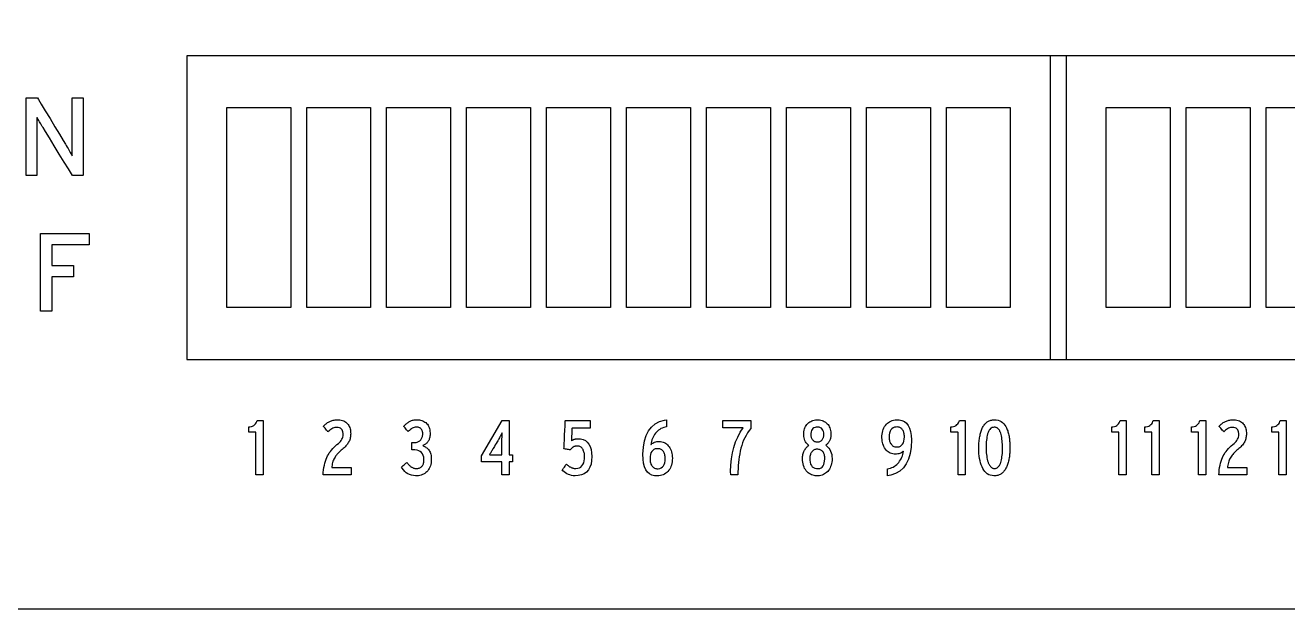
# Model space of a CAD drawing. Header units: inches. Extents: x 3.2 to 20.7, y 8 to 10.
# Drawn here: x 11.858 to 13.437, y 8.302 to 9.032 of the extents above; entities that cross this region are included whole.
import ezdxf

# ---------------------------------------------------------------- set-up
doc = ezdxf.new("R2010")
doc.units = ezdxf.units.IN
doc.header["$MEASUREMENT"] = 0

msp = doc.modelspace()

# ---------------------------------------------------------------- linework, layer by layer
for points in [[(3.2251, 10.0222), (3.2251, 8.3022), (20.675, 8.3022), (20.675, 10.0222), (3.2251, 10.0222)], [(14.2401, 8.9942), (12.0601, 8.9942)], [(12.0601, 8.9942), (12.0601, 8.6142)], [(13.1401, 8.9942), (13.1401, 8.6142)], [(13.16, 8.9942), (13.16, 8.6142)], [(12.1101, 8.6792), (12.1101, 8.9292), (12.1901, 8.9292), (12.1901, 8.6792), (12.1101, 8.6792)], [(12.2101, 8.6792), (12.2101, 8.9292), (12.2901, 8.9292), (12.2901, 8.6792), (12.2101, 8.6792)], [(12.3101, 8.6792), (12.3101, 8.9292), (12.3901, 8.9292), (12.3901, 8.6792), (12.3101, 8.6792)], [(12.4101, 8.6792), (12.4101, 8.9292), (12.4901, 8.9292), (12.4901, 8.6792), (12.4101, 8.6792)], [(12.5101, 8.6792), (12.5101, 8.9292), (12.5901, 8.9292), (12.5901, 8.6792), (12.5101, 8.6792)], [(12.6101, 8.6792), (12.6101, 8.9292), (12.6901, 8.9292), (12.6901, 8.6792), (12.6101, 8.6792)], [(12.7101, 8.6792), (12.7101, 8.9292), (12.7901, 8.9292), (12.7901, 8.6792), (12.7101, 8.6792)], [(12.8101, 8.6792), (12.8101, 8.9292), (12.8901, 8.9292), (12.8901, 8.6792), (12.8101, 8.6792)], [(12.9101, 8.6792), (12.9101, 8.9292), (12.9901, 8.9292), (12.9901, 8.6792), (12.9101, 8.6792)], [(13.0101, 8.6792), (13.0101, 8.9292), (13.0901, 8.9292), (13.0901, 8.6792), (13.0101, 8.6792)], [(13.2101, 8.6792), (13.2101, 8.9292), (13.2901, 8.9292), (13.2901, 8.6792), (13.2101, 8.6792)], [(13.3101, 8.6792), (13.3101, 8.9292), (13.3901, 8.9292), (13.3901, 8.6792), (13.3101, 8.6792)], [(13.4101, 8.6792), (13.4101, 8.9292), (13.4901, 8.9292), (13.4901, 8.6792), (13.4101, 8.6792)], [(11.8915, 8.7574), (11.8915, 8.7319), (11.9185, 8.7319), (11.9185, 8.7176), (11.8915, 8.7176), (11.8915, 8.6744), (11.8774, 8.6744), (11.8774, 8.7716), (11.938, 8.7716), (11.938, 8.7574), (11.8915, 8.7574)], [(12.0601, 8.6142), (14.2401, 8.6142)], [(12.4632, 8.486), (12.4632, 8.4696), (12.4543, 8.4696), (12.4543, 8.486), (12.4288, 8.486), (12.4288, 8.4935), (12.4545, 8.5376), (12.4632, 8.5376), (12.4632, 8.495), (12.4677, 8.495), (12.4677, 8.486), (12.4632, 8.486)]]:
    msp.add_lwpolyline(points)
for points in [[(11.9172, 8.8444), (11.9158, 8.8466), (11.9122, 8.8526), (11.9069, 8.8611), (11.9007, 8.8711), (11.8943, 8.8816), (11.8883, 8.8913), (11.8834, 8.8992), (11.8804, 8.9042), (11.8794, 8.9058), (11.8785, 8.9073), (11.8776, 8.9088), (11.8767, 8.9102), (11.8759, 8.9116), (11.8751, 8.913), (11.8743, 8.9143), (11.8736, 8.9156), (11.8729, 8.9168), (11.8726, 8.916), (11.8726, 8.9137), (11.8726, 8.9112), (11.8726, 8.9088), (11.8727, 8.9062), (11.8727, 8.9036), (11.8727, 8.9008), (11.8727, 8.8981), (11.8727, 8.8952), (11.8727, 8.8934), (11.8727, 8.8889), (11.8727, 8.8821), (11.8727, 8.8739), (11.8727, 8.8653), (11.8727, 8.8571), (11.8727, 8.8503), (11.8727, 8.8458), (11.8727, 8.8444), (11.8721, 8.8444), (11.8707, 8.8444), (11.8687, 8.8444), (11.8664, 8.8444), (11.8641, 8.8444), (11.8619, 8.8444), (11.8602, 8.8444), (11.8592, 8.8444), (11.8591, 8.8451), (11.8591, 8.8514), (11.8591, 8.8628), (11.8591, 8.8777), (11.8591, 8.8942), (11.8591, 8.9106), (11.8591, 8.925), (11.8591, 8.9359), (11.8591, 8.9413), (11.8593, 8.9416), (11.8605, 8.9416), (11.8624, 8.9416), (11.8647, 8.9416), (11.8671, 8.9416), (11.8695, 8.9416), (11.8715, 8.9416), (11.8729, 8.9416), (11.8734, 8.9416), (11.8747, 8.9394), (11.8782, 8.9336), (11.8832, 8.9253), (11.8891, 8.9156), (11.8953, 8.9054), (11.901, 8.8959), (11.9056, 8.8883), (11.9085, 8.8834), (11.9095, 8.8817), (11.9106, 8.8799), (11.9116, 8.8782), (11.9126, 8.8765), (11.9135, 8.8749), (11.9144, 8.8733), (11.9152, 8.8719), (11.916, 8.8704), (11.9167, 8.8691), (11.917, 8.8698), (11.917, 8.8722), (11.917, 8.8747), (11.917, 8.8773), (11.9169, 8.8799), (11.9169, 8.8826), (11.9169, 8.8853), (11.9169, 8.8881), (11.9169, 8.891), (11.9169, 8.8928), (11.9169, 8.8973), (11.9169, 8.9041), (11.9169, 8.9122), (11.9169, 8.9208), (11.9169, 8.9289), (11.9169, 8.9357), (11.9169, 8.9402), (11.9169, 8.9416), (11.9176, 8.9416), (11.919, 8.9416), (11.921, 8.9416), (11.9232, 8.9416), (11.9256, 8.9416), (11.9277, 8.9416), (11.9294, 8.9416), (11.9304, 8.9416), (11.9306, 8.9409), (11.9306, 8.9346), (11.9306, 8.9231), (11.9306, 8.9083), (11.9306, 8.8918), (11.9306, 8.8754), (11.9306, 8.861), (11.9306, 8.8501), (11.9306, 8.8447), (11.9303, 8.8444), (11.9292, 8.8444), (11.9275, 8.8444), (11.9254, 8.8444), (11.9231, 8.8444), (11.9209, 8.8444), (11.919, 8.8444), (11.9177, 8.8444)], [(12.1465, 8.4696), (12.1465, 8.4717), (12.1465, 8.4772), (12.1465, 8.4851), (12.1465, 8.4943), (12.1465, 8.5038), (12.1465, 8.5124), (12.1465, 8.519), (12.1465, 8.5227), (12.1464, 8.5231), (12.1457, 8.5231), (12.1446, 8.5231), (12.1431, 8.5231), (12.1415, 8.5231), (12.14, 8.5231), (12.1388, 8.5231), (12.1379, 8.5231), (12.1377, 8.5231), (12.1377, 8.5235), (12.1377, 8.5242), (12.1377, 8.5252), (12.1377, 8.5264), (12.1377, 8.5275), (12.1377, 8.5286), (12.1377, 8.5294), (12.1377, 8.5298), (12.1391, 8.5299), (12.1409, 8.5303), (12.1425, 8.5309), (12.144, 8.5316), (12.1452, 8.5326), (12.1463, 8.5337), (12.1471, 8.535), (12.1478, 8.5365), (12.1482, 8.5376), (12.1486, 8.5376), (12.1495, 8.5376), (12.1507, 8.5376), (12.152, 8.5376), (12.1533, 8.5376), (12.1544, 8.5376), (12.1552, 8.5376), (12.1556, 8.5376), (12.1556, 8.5357), (12.1556, 8.5292), (12.1556, 8.5195), (12.1556, 8.5079), (12.1556, 8.4959), (12.1556, 8.4847), (12.1556, 8.4758), (12.1556, 8.4705), (12.1556, 8.4696), (12.1549, 8.4696), (12.1538, 8.4696), (12.1523, 8.4696), (12.1507, 8.4696), (12.1492, 8.4696), (12.1478, 8.4696), (12.1469, 8.4696)], [(12.2307, 8.4696), (12.2309, 8.4729), (12.2313, 8.4761), (12.2317, 8.4791), (12.2322, 8.4819), (12.2328, 8.4846), (12.2335, 8.4871), (12.2343, 8.4894), (12.2352, 8.4915), (12.2361, 8.4935), (12.2372, 8.4954), (12.2384, 8.4972), (12.2397, 8.4991), (12.2411, 8.5008), (12.2427, 8.5026), (12.2444, 8.5043), (12.2461, 8.506), (12.248, 8.5076), (12.2498, 8.5091), (12.2512, 8.5103), (12.2523, 8.5116), (12.2533, 8.5129), (12.2542, 8.5143), (12.2548, 8.5156), (12.2553, 8.517), (12.2556, 8.5184), (12.2558, 8.5199), (12.2557, 8.5217), (12.2554, 8.5234), (12.2549, 8.5249), (12.2543, 8.5262), (12.2534, 8.5273), (12.2523, 8.5281), (12.251, 8.5287), (12.2496, 8.5291), (12.2479, 8.5292), (12.2465, 8.5291), (12.2452, 8.5289), (12.244, 8.5285), (12.2427, 8.528), (12.2414, 8.5274), (12.2402, 8.5266), (12.239, 8.5257), (12.2377, 8.5246), (12.2367, 8.5236), (12.2365, 8.5239), (12.2358, 8.5247), (12.235, 8.5257), (12.2341, 8.5268), (12.2331, 8.528), (12.2322, 8.529), (12.2315, 8.5299), (12.2311, 8.5304), (12.2313, 8.5308), (12.2321, 8.5316), (12.2329, 8.5324), (12.2337, 8.5331), (12.2345, 8.5338), (12.2354, 8.5344), (12.2363, 8.5351), (12.2372, 8.5356), (12.2381, 8.5362), (12.239, 8.5367), (12.24, 8.5371), (12.2411, 8.5375), (12.2421, 8.5379), (12.2433, 8.5381), (12.2444, 8.5384), (12.2456, 8.5385), (12.2469, 8.5386), (12.2482, 8.5387), (12.25, 8.5386), (12.2517, 8.5385), (12.2534, 8.5382), (12.2549, 8.5377), (12.2564, 8.5372), (12.2577, 8.5365), (12.2589, 8.5358), (12.26, 8.5349), (12.261, 8.5338), (12.2619, 8.5327), (12.2627, 8.5315), (12.2634, 8.5303), (12.264, 8.5289), (12.2644, 8.5275), (12.2648, 8.5259), (12.265, 8.5243), (12.2651, 8.5227), (12.2652, 8.521), (12.2651, 8.5197), (12.265, 8.5184), (12.2648, 8.5172), (12.2646, 8.5159), (12.2643, 8.5148), (12.2639, 8.5136), (12.2635, 8.5125), (12.263, 8.5114), (12.2624, 8.5103), (12.2617, 8.5093), (12.261, 8.5082), (12.2601, 8.5071), (12.2591, 8.506), (12.2581, 8.5049), (12.2569, 8.5037), (12.2557, 8.5026), (12.2544, 8.5015), (12.2532, 8.5005), (12.252, 8.4994), (12.251, 8.4984), (12.2499, 8.4974), (12.249, 8.4963), (12.248, 8.4952), (12.2472, 8.4942), (12.2463, 8.4931), (12.2456, 8.4919), (12.2448, 8.4908), (12.2442, 8.4895), (12.2436, 8.4882), (12.243, 8.4868), (12.2425, 8.4853), (12.2421, 8.4837), (12.2418, 8.4821), (12.2415, 8.4804), (12.2414, 8.4791), (12.2427, 8.4791), (12.2454, 8.4791), (12.249, 8.4791), (12.2531, 8.4791), (12.2573, 8.4791), (12.261, 8.4791), (12.2639, 8.4791), (12.2655, 8.4791), (12.2657, 8.479), (12.2657, 8.4783), (12.2657, 8.4772), (12.2657, 8.4757), (12.2657, 8.4741), (12.2657, 8.4725), (12.2657, 8.4711), (12.2657, 8.4701), (12.2657, 8.4696), (12.265, 8.4696), (12.2621, 8.4696), (12.2575, 8.4696), (12.2519, 8.4696), (12.2459, 8.4696), (12.2402, 8.4696), (12.2353, 8.4696), (12.232, 8.4696)], [(12.366, 8.4891), (12.3659, 8.4869), (12.3657, 8.4849), (12.3653, 8.4829), (12.3648, 8.4811), (12.3642, 8.4794), (12.3634, 8.4778), (12.3625, 8.4763), (12.3615, 8.4749), (12.3603, 8.4737), (12.3591, 8.4726), (12.3578, 8.4716), (12.3564, 8.4708), (12.3549, 8.4701), (12.3534, 8.4695), (12.3517, 8.4691), (12.35, 8.4687), (12.3482, 8.4686), (12.3462, 8.4685), (12.3436, 8.4688), (12.3412, 8.4693), (12.3389, 8.4701), (12.3367, 8.4712), (12.3347, 8.4725), (12.3328, 8.4741), (12.3311, 8.476), (12.3295, 8.4781), (12.3287, 8.4794), (12.3291, 8.4798), (12.3299, 8.4805), (12.3309, 8.4814), (12.3321, 8.4824), (12.3332, 8.4834), (12.3342, 8.4843), (12.335, 8.4849), (12.3354, 8.4853), (12.3358, 8.4848), (12.3365, 8.4839), (12.3372, 8.4831), (12.3379, 8.4823), (12.3385, 8.4816), (12.3392, 8.481), (12.3399, 8.4805), (12.3405, 8.48), (12.3412, 8.4796), (12.3418, 8.4792), (12.3425, 8.4788), (12.3431, 8.4785), (12.3438, 8.4782), (12.3445, 8.478), (12.3452, 8.4779), (12.3459, 8.4778), (12.3467, 8.4777), (12.3474, 8.4777), (12.3483, 8.4777), (12.3492, 8.4778), (12.35, 8.478), (12.3508, 8.4783), (12.3516, 8.4786), (12.3523, 8.479), (12.353, 8.4794), (12.3537, 8.48), (12.3543, 8.4806), (12.3548, 8.4812), (12.3553, 8.482), (12.3556, 8.4828), (12.356, 8.4836), (12.3563, 8.4846), (12.3565, 8.4856), (12.3566, 8.4866), (12.3567, 8.4877), (12.3567, 8.4892), (12.3565, 8.4918), (12.3559, 8.4941), (12.355, 8.496), (12.3538, 8.4976), (12.3522, 8.4989), (12.3503, 8.4999), (12.3481, 8.5006), (12.3455, 8.5009), (12.3438, 8.501), (12.3437, 8.501), (12.3434, 8.501), (12.3431, 8.501), (12.3428, 8.501), (12.3424, 8.501), (12.3421, 8.501), (12.3418, 8.501), (12.3417, 8.501), (12.3417, 8.5011), (12.3417, 8.5017), (12.3417, 8.5028), (12.3417, 8.5042), (12.3417, 8.5057), (12.3417, 8.5072), (12.3417, 8.5085), (12.3417, 8.5095), (12.3417, 8.51), (12.3417, 8.5101), (12.3419, 8.5101), (12.3422, 8.5101), (12.3425, 8.5101), (12.3429, 8.5101), (12.3433, 8.5101), (12.3436, 8.5101), (12.3439, 8.5101), (12.344, 8.5101), (12.345, 8.5101), (12.3461, 8.5102), (12.3471, 8.5104), (12.3481, 8.5106), (12.349, 8.5109), (12.3499, 8.5113), (12.3507, 8.5118), (12.3515, 8.5123), (12.3522, 8.5129), (12.3528, 8.5136), (12.3534, 8.5143), (12.3539, 8.5151), (12.3543, 8.516), (12.3546, 8.5169), (12.3549, 8.5178), (12.3551, 8.5189), (12.3552, 8.52), (12.3553, 8.521), (12.3553, 8.5218), (12.3552, 8.5226), (12.3551, 8.5233), (12.3549, 8.5241), (12.3547, 8.5247), (12.3544, 8.5254), (12.3541, 8.526), (12.3538, 8.5266), (12.3534, 8.5271), (12.3529, 8.5276), (12.3523, 8.5281), (12.3517, 8.5285), (12.351, 8.5288), (12.3503, 8.5291), (12.3495, 8.5293), (12.3487, 8.5294), (12.3478, 8.5295), (12.3467, 8.5295), (12.3456, 8.5293), (12.3445, 8.529), (12.3434, 8.5286), (12.3422, 8.528), (12.3411, 8.5273), (12.3399, 8.5264), (12.3387, 8.5254), (12.3376, 8.5243), (12.337, 8.5239), (12.3366, 8.5244), (12.3359, 8.5252), (12.335, 8.5262), (12.3341, 8.5274), (12.3332, 8.5285), (12.3323, 8.5294), (12.3317, 8.5301), (12.3315, 8.5305), (12.3321, 8.5312), (12.3329, 8.532), (12.3337, 8.5328), (12.3345, 8.5335), (12.3353, 8.5342), (12.3362, 8.5348), (12.337, 8.5354), (12.3379, 8.536), (12.3387, 8.5365), (12.3396, 8.537), (12.3405, 8.5374), (12.3414, 8.5378), (12.3424, 8.5381), (12.3434, 8.5383), (12.3444, 8.5385), (12.3455, 8.5386), (12.3466, 8.5387), (12.3478, 8.5387), (12.3495, 8.5386), (12.3511, 8.5385), (12.3526, 8.5382), (12.3541, 8.5378), (12.3554, 8.5373), (12.3567, 8.5367), (12.3579, 8.5359), (12.3591, 8.5351), (12.3601, 8.5341), (12.3611, 8.533), (12.3619, 8.5319), (12.3626, 8.5306), (12.3632, 8.5292), (12.3637, 8.5276), (12.3641, 8.526), (12.3643, 8.5242), (12.3645, 8.5224), (12.3645, 8.5207), (12.3644, 8.5193), (12.3643, 8.5181), (12.3641, 8.5169), (12.3638, 8.5157), (12.3635, 8.5147), (12.3631, 8.5137), (12.3627, 8.5127), (12.3621, 8.5119), (12.3616, 8.5111), (12.3609, 8.5103), (12.3603, 8.5096), (12.3596, 8.5089), (12.3588, 8.5083), (12.358, 8.5077), (12.3572, 8.5072), (12.3564, 8.5068), (12.3555, 8.5063), (12.3558, 8.506), (12.3567, 8.5057), (12.3576, 8.5053), (12.3585, 8.5048), (12.3593, 8.5042), (12.3602, 8.5036), (12.361, 8.5029), (12.3617, 8.5022), (12.3625, 8.5013), (12.3632, 8.5004), (12.3638, 8.4994), (12.3644, 8.4982), (12.3649, 8.497), (12.3652, 8.4956), (12.3656, 8.4941), (12.3658, 8.4926), (12.3659, 8.4909)], [(12.5668, 8.4927), (12.5665, 8.4876), (12.5657, 8.4831), (12.5644, 8.4792), (12.5625, 8.4759), (12.5601, 8.4733), (12.5572, 8.4712), (12.5537, 8.4697), (12.5497, 8.4688), (12.5457, 8.4685), (12.5434, 8.4687), (12.5413, 8.4691), (12.5393, 8.4696), (12.5374, 8.4703), (12.5355, 8.4712), (12.5338, 8.4723), (12.5322, 8.4735), (12.5306, 8.475), (12.5298, 8.4759), (12.5301, 8.4764), (12.5307, 8.4772), (12.5315, 8.4783), (12.5324, 8.4795), (12.5332, 8.4807), (12.534, 8.4818), (12.5346, 8.4826), (12.5349, 8.483), (12.5353, 8.4827), (12.5359, 8.4822), (12.5365, 8.4818), (12.5371, 8.4813), (12.5377, 8.4809), (12.5383, 8.4804), (12.539, 8.48), (12.5396, 8.4797), (12.5403, 8.4793), (12.541, 8.479), (12.5417, 8.4787), (12.5424, 8.4784), (12.5431, 8.4782), (12.5438, 8.478), (12.5445, 8.4779), (12.5452, 8.4778), (12.5459, 8.4777), (12.5467, 8.4777), (12.5491, 8.478), (12.5511, 8.4786), (12.5529, 8.4796), (12.5544, 8.4809), (12.5556, 8.4826), (12.5566, 8.4847), (12.5572, 8.4872), (12.5576, 8.49), (12.5577, 8.4927), (12.5576, 8.4939), (12.5575, 8.4952), (12.5574, 8.4964), (12.5571, 8.4975), (12.5569, 8.4986), (12.5565, 8.4996), (12.5561, 8.5006), (12.5557, 8.5015), (12.5552, 8.5024), (12.5546, 8.5031), (12.5539, 8.5038), (12.5532, 8.5043), (12.5524, 8.5048), (12.5516, 8.5052), (12.5507, 8.5055), (12.5497, 8.5057), (12.5487, 8.5058), (12.5479, 8.5058), (12.5472, 8.5057), (12.5466, 8.5057), (12.546, 8.5056), (12.5454, 8.5054), (12.5449, 8.5053), (12.5444, 8.5051), (12.5439, 8.5049), (12.5434, 8.5046), (12.5429, 8.5043), (12.5425, 8.504), (12.542, 8.5036), (12.5416, 8.5032), (12.5412, 8.5028), (12.5408, 8.5023), (12.5404, 8.5018), (12.5401, 8.5013), (12.5398, 8.5009), (12.5394, 8.5009), (12.5386, 8.5011), (12.5375, 8.5013), (12.5362, 8.5016), (12.5349, 8.5018), (12.5336, 8.5021), (12.5326, 8.5023), (12.532, 8.5024), (12.5319, 8.5026), (12.532, 8.5046), (12.5321, 8.5085), (12.5324, 8.5137), (12.5327, 8.5196), (12.533, 8.5255), (12.5332, 8.5308), (12.5334, 8.535), (12.5335, 8.5373), (12.5339, 8.5376), (12.536, 8.5376), (12.5398, 8.5376), (12.5446, 8.5376), (12.5498, 8.5376), (12.555, 8.5376), (12.5596, 8.5376), (12.563, 8.5376), (12.5646, 8.5376), (12.5647, 8.5374), (12.5647, 8.5367), (12.5647, 8.5355), (12.5647, 8.534), (12.5647, 8.5324), (12.5647, 8.5309), (12.5647, 8.5296), (12.5647, 8.5287), (12.5647, 8.5283), (12.564, 8.5283), (12.5619, 8.5283), (12.5588, 8.5283), (12.5551, 8.5283), (12.5512, 8.5283), (12.5476, 8.5283), (12.5446, 8.5283), (12.5426, 8.5283), (12.542, 8.5283), (12.5419, 8.5276), (12.5419, 8.5259), (12.5417, 8.5236), (12.5416, 8.521), (12.5415, 8.5183), (12.5413, 8.5159), (12.5412, 8.5139), (12.5412, 8.5127), (12.5413, 8.5125), (12.5417, 8.5128), (12.5421, 8.5131), (12.5426, 8.5133), (12.543, 8.5135), (12.5434, 8.5137), (12.5438, 8.5139), (12.5443, 8.5141), (12.5447, 8.5143), (12.5452, 8.5145), (12.5457, 8.5146), (12.5461, 8.5147), (12.5467, 8.5148), (12.5472, 8.5148), (12.5477, 8.5149), (12.5483, 8.5149), (12.5489, 8.515), (12.5495, 8.515), (12.5525, 8.5147), (12.5558, 8.5139), (12.5587, 8.5126), (12.5611, 8.5106), (12.5631, 8.5082), (12.5647, 8.5051), (12.5658, 8.5015), (12.5665, 8.4974)], [(12.6675, 8.4905), (12.6674, 8.4883), (12.6672, 8.4861), (12.6668, 8.484), (12.6663, 8.4821), (12.6657, 8.4802), (12.665, 8.4785), (12.6641, 8.4769), (12.663, 8.4755), (12.6619, 8.4741), (12.6606, 8.4728), (12.6592, 8.4717), (12.6577, 8.4708), (12.6561, 8.47), (12.6544, 8.4694), (12.6526, 8.469), (12.6507, 8.4687), (12.6487, 8.4685), (12.6452, 8.4687), (12.6418, 8.4695), (12.6388, 8.4711), (12.6363, 8.4733), (12.6342, 8.4762), (12.6326, 8.4798), (12.6315, 8.4842), (12.6308, 8.4892), (12.6306, 8.4956), (12.6312, 8.5044), (12.6326, 8.5122), (12.6348, 8.519), (12.6377, 8.5248), (12.6415, 8.5296), (12.6461, 8.5335), (12.6515, 8.5364), (12.6577, 8.5382), (12.6603, 8.5386), (12.6603, 8.5379), (12.6603, 8.5368), (12.6603, 8.5353), (12.6603, 8.5338), (12.6603, 8.5323), (12.6603, 8.531), (12.6603, 8.5301), (12.6603, 8.5298), (12.6584, 8.5294), (12.6566, 8.5289), (12.6549, 8.5283), (12.6532, 8.5276), (12.6517, 8.5267), (12.6502, 8.5257), (12.6488, 8.5245), (12.6475, 8.5232), (12.6463, 8.5218), (12.6453, 8.5202), (12.6443, 8.5187), (12.6434, 8.517), (12.6426, 8.5153), (12.6419, 8.5135), (12.6413, 8.5116), (12.6408, 8.5096), (12.6404, 8.5076), (12.641, 8.5079), (12.6419, 8.5088), (12.643, 8.5095), (12.6441, 8.5101), (12.6453, 8.5107), (12.6466, 8.511), (12.648, 8.5113), (12.6494, 8.5115), (12.651, 8.5115), (12.6527, 8.5114), (12.6544, 8.5111), (12.6559, 8.5107), (12.6574, 8.5101), (12.6588, 8.5094), (12.6601, 8.5085), (12.6613, 8.5074), (12.6624, 8.5062), (12.6634, 8.5049), (12.6644, 8.5035), (12.6652, 8.502), (12.6659, 8.5003), (12.6664, 8.4986), (12.6669, 8.4967), (12.6672, 8.4948), (12.6674, 8.4927)], [(12.7657, 8.5279), (12.7636, 8.5251), (12.7616, 8.5222), (12.7598, 8.5192), (12.7581, 8.5161), (12.7566, 8.513), (12.7553, 8.5098), (12.7542, 8.5065), (12.7532, 8.5031), (12.7524, 8.4996), (12.7517, 8.4961), (12.7511, 8.4925), (12.7506, 8.4888), (12.7502, 8.4851), (12.7499, 8.4813), (12.7496, 8.4775), (12.7495, 8.4736), (12.7495, 8.4696), (12.7491, 8.4696), (12.7482, 8.4696), (12.7469, 8.4696), (12.7453, 8.4696), (12.7437, 8.4696), (12.7422, 8.4696), (12.7411, 8.4696), (12.7404, 8.4696), (12.7403, 8.4738), (12.7406, 8.482), (12.7414, 8.4898), (12.7427, 8.4972), (12.7444, 8.5042), (12.7466, 8.5109), (12.7492, 8.5171), (12.7523, 8.523), (12.7558, 8.5284), (12.7549, 8.5284), (12.7523, 8.5284), (12.7486, 8.5284), (12.7443, 8.5284), (12.7399, 8.5284), (12.7359, 8.5284), (12.7327, 8.5284), (12.7309, 8.5284), (12.7307, 8.5285), (12.7307, 8.5292), (12.7307, 8.5303), (12.7307, 8.5318), (12.7307, 8.5334), (12.7307, 8.535), (12.7307, 8.5363), (12.7307, 8.5373), (12.7307, 8.5376), (12.732, 8.5376), (12.7356, 8.5376), (12.7407, 8.5376), (12.7466, 8.5376), (12.7528, 8.5376), (12.7584, 8.5376), (12.7628, 8.5376), (12.7654, 8.5376), (12.7657, 8.5375), (12.7657, 8.5368), (12.7657, 8.5356), (12.7657, 8.5341), (12.7657, 8.5324), (12.7657, 8.5307), (12.7657, 8.5293), (12.7657, 8.5283)], [(12.8672, 8.4901), (12.8671, 8.4879), (12.8669, 8.4858), (12.8665, 8.4838), (12.866, 8.4819), (12.8654, 8.4801), (12.8647, 8.4784), (12.8638, 8.4769), (12.8628, 8.4754), (12.8617, 8.4741), (12.8604, 8.4728), (12.8591, 8.4718), (12.8578, 8.4709), (12.8563, 8.4701), (12.8548, 8.4695), (12.8532, 8.469), (12.8515, 8.4687), (12.8497, 8.4685), (12.8479, 8.4685), (12.8462, 8.4687), (12.8446, 8.469), (12.843, 8.4694), (12.8415, 8.47), (12.84, 8.4707), (12.8387, 8.4715), (12.8373, 8.4725), (12.8361, 8.4737), (12.8349, 8.475), (12.8338, 8.4764), (12.8328, 8.4779), (12.8321, 8.4796), (12.8314, 8.4814), (12.8309, 8.4834), (12.8305, 8.4855), (12.8303, 8.4877), (12.8303, 8.4899), (12.8303, 8.4914), (12.8304, 8.4928), (12.8306, 8.4941), (12.8308, 8.4954), (12.8311, 8.4966), (12.8315, 8.4977), (12.8319, 8.4988), (12.8324, 8.4998), (12.8329, 8.5008), (12.8334, 8.5017), (12.834, 8.5026), (12.8346, 8.5034), (12.8352, 8.5041), (12.8359, 8.5048), (12.8366, 8.5055), (12.8373, 8.5061), (12.8381, 8.5067), (12.8373, 8.5075), (12.836, 8.5086), (12.8349, 8.5098), (12.834, 8.5111), (12.8332, 8.5126), (12.8326, 8.5143), (12.8321, 8.516), (12.8318, 8.5179), (12.8317, 8.52), (12.8317, 8.5219), (12.8319, 8.5238), (12.8323, 8.5255), (12.8327, 8.5272), (12.8333, 8.5288), (12.834, 8.5303), (12.8348, 8.5316), (12.8358, 8.5329), (12.8369, 8.5341), (12.838, 8.5351), (12.8392, 8.536), (12.8405, 8.5367), (12.8418, 8.5374), (12.8433, 8.5379), (12.8448, 8.5383), (12.8464, 8.5385), (12.8481, 8.5387), (12.8498, 8.5387), (12.8515, 8.5385), (12.8532, 8.5382), (12.8547, 8.5378), (12.8561, 8.5373), (12.8575, 8.5366), (12.8588, 8.5358), (12.86, 8.5349), (12.8611, 8.5338), (12.8621, 8.5326), (12.863, 8.5314), (12.8637, 8.53), (12.8644, 8.5285), (12.8649, 8.527), (12.8653, 8.5253), (12.8656, 8.5236), (12.8658, 8.5218), (12.8658, 8.52), (12.8658, 8.5189), (12.8657, 8.5179), (12.8655, 8.5169), (12.8653, 8.516), (12.8651, 8.5151), (12.8648, 8.5142), (12.8645, 8.5133), (12.8641, 8.5125), (12.8637, 8.5117), (12.8632, 8.511), (12.8627, 8.5103), (12.8622, 8.5097), (12.8617, 8.509), (12.8611, 8.5085), (12.8605, 8.5079), (12.8599, 8.5074), (12.8593, 8.5069), (12.8603, 8.506), (12.8619, 8.5046), (12.8632, 8.5031), (12.8644, 8.5014), (12.8653, 8.4995), (12.8661, 8.4974), (12.8667, 8.4952), (12.867, 8.4927)], [(12.8568, 8.5202), (12.8567, 8.5222), (12.8563, 8.5241), (12.8557, 8.5256), (12.8549, 8.5269), (12.8539, 8.528), (12.8526, 8.5288), (12.8511, 8.5293), (12.8493, 8.5296), (12.8475, 8.5295), (12.8459, 8.5291), (12.8444, 8.5285), (12.8432, 8.5277), (12.8423, 8.5265), (12.8415, 8.5251), (12.841, 8.5235), (12.8407, 8.5216), (12.8406, 8.5198), (12.8407, 8.5189), (12.8408, 8.518), (12.841, 8.5172), (12.8412, 8.5164), (12.8415, 8.5156), (12.8419, 8.5149), (12.8424, 8.5143), (12.8429, 8.5136), (12.8434, 8.513), (12.844, 8.5125), (12.8446, 8.512), (12.8453, 8.5116), (12.846, 8.5113), (12.8468, 8.5111), (12.8476, 8.511), (12.8485, 8.5109), (12.8494, 8.5109), (12.8503, 8.511), (12.8512, 8.5112), (12.852, 8.5114), (12.8527, 8.5118), (12.8534, 8.5122), (12.854, 8.5127), (12.8545, 8.5132), (12.855, 8.5138), (12.8554, 8.5145), (12.8558, 8.5152), (12.8561, 8.5159), (12.8564, 8.5167), (12.8566, 8.5175), (12.8567, 8.5183), (12.8568, 8.5192)], [(12.9665, 8.5135), (12.9661, 8.5046), (12.9648, 8.4966), (12.9628, 8.4896), (12.96, 8.4835), (12.9564, 8.4785), (12.9519, 8.4744), (12.9467, 8.4714), (12.9407, 8.4693), (12.9367, 8.4686), (12.9367, 8.4691), (12.9367, 8.4702), (12.9367, 8.4716), (12.9367, 8.4731), (12.9367, 8.4747), (12.9367, 8.476), (12.9367, 8.477), (12.9367, 8.4775), (12.9383, 8.4778), (12.9401, 8.4783), (12.9419, 8.4789), (12.9436, 8.4796), (12.9452, 8.4805), (12.9467, 8.4815), (12.948, 8.4827), (12.9493, 8.484), (12.9506, 8.4854), (12.9517, 8.4869), (12.9527, 8.4884), (12.9536, 8.49), (12.9544, 8.4917), (12.9551, 8.4935), (12.9557, 8.4953), (12.9562, 8.4972), (12.9566, 8.4992), (12.9562, 8.4994), (12.9553, 8.4986), (12.9543, 8.4978), (12.9532, 8.4971), (12.952, 8.4966), (12.9507, 8.4962), (12.9494, 8.4959), (12.9479, 8.4957), (12.9464, 8.4957), (12.9447, 8.4958), (12.943, 8.496), (12.9415, 8.4964), (12.94, 8.497), (12.9386, 8.4977), (12.9373, 8.4986), (12.9361, 8.4996), (12.9349, 8.5008), (12.9339, 8.5021), (12.9329, 8.5036), (12.932, 8.5051), (12.9313, 8.5067), (12.9307, 8.5084), (12.9302, 8.5102), (12.9299, 8.5121), (12.9297, 8.5141), (12.9296, 8.5162), (12.9296, 8.5185), (12.9298, 8.5207), (12.9301, 8.5228), (12.9306, 8.5248), (12.9312, 8.5267), (12.932, 8.5285), (12.9329, 8.5301), (12.9339, 8.5316), (12.9351, 8.5331), (12.9363, 8.5343), (12.9377, 8.5354), (12.9392, 8.5363), (12.9407, 8.5371), (12.9424, 8.5377), (12.9442, 8.5382), (12.946, 8.5385), (12.948, 8.5387), (12.9511, 8.5386), (12.9546, 8.5379), (12.9577, 8.5365), (12.9603, 8.5344), (12.9624, 8.5317), (12.9641, 8.5282), (12.9654, 8.524), (12.9662, 8.5191)], [(12.9576, 8.5174), (12.9576, 8.5187), (12.9575, 8.52), (12.9573, 8.5211), (12.9571, 8.5222), (12.9568, 8.5233), (12.9564, 8.5242), (12.9559, 8.5252), (12.9554, 8.526), (12.9548, 8.5268), (12.9542, 8.5275), (12.9535, 8.5281), (12.9527, 8.5286), (12.9518, 8.529), (12.9509, 8.5293), (12.95, 8.5295), (12.949, 8.5297), (12.9475, 8.5296), (12.9454, 8.5293), (12.9436, 8.5286), (12.9421, 8.5275), (12.9408, 8.526), (12.9398, 8.5243), (12.9391, 8.5221), (12.9387, 8.5197), (12.9385, 8.5168), (12.9386, 8.5156), (12.9387, 8.5143), (12.9389, 8.5132), (12.9391, 8.5121), (12.9395, 8.5111), (12.9399, 8.5101), (12.9404, 8.5092), (12.9409, 8.5084), (12.9415, 8.5076), (12.9422, 8.5069), (12.9429, 8.5062), (12.9437, 8.5057), (12.9446, 8.5053), (12.9455, 8.505), (12.9465, 8.5048), (12.9475, 8.5047), (12.949, 8.5047), (12.951, 8.505), (12.9527, 8.5057), (12.9542, 8.5068), (12.9554, 8.5082), (12.9564, 8.51), (12.957, 8.5121), (12.9574, 8.5146)], [(13.0247, 8.4696), (13.0247, 8.4717), (13.0247, 8.4772), (13.0247, 8.4851), (13.0247, 8.4943), (13.0247, 8.5038), (13.0247, 8.5124), (13.0247, 8.519), (13.0247, 8.5227), (13.0246, 8.5231), (13.0239, 8.5231), (13.0228, 8.5231), (13.0213, 8.5231), (13.0198, 8.5231), (13.0183, 8.5231), (13.017, 8.5231), (13.0162, 8.5231), (13.0159, 8.5231), (13.0159, 8.5235), (13.0159, 8.5242), (13.0159, 8.5252), (13.0159, 8.5264), (13.0159, 8.5275), (13.0159, 8.5286), (13.0159, 8.5294), (13.0159, 8.5298), (13.0173, 8.5299), (13.0191, 8.5303), (13.0208, 8.5309), (13.0222, 8.5316), (13.0234, 8.5326), (13.0245, 8.5337), (13.0253, 8.535), (13.026, 8.5365), (13.0264, 8.5376), (13.0268, 8.5376), (13.0277, 8.5376), (13.0289, 8.5376), (13.0302, 8.5376), (13.0315, 8.5376), (13.0326, 8.5376), (13.0335, 8.5376), (13.0338, 8.5376), (13.0338, 8.5357), (13.0338, 8.5292), (13.0338, 8.5195), (13.0338, 8.5079), (13.0338, 8.4959), (13.0338, 8.4847), (13.0338, 8.4758), (13.0338, 8.4705), (13.0338, 8.4696), (13.0331, 8.4696), (13.032, 8.4696), (13.0305, 8.4696), (13.0289, 8.4696), (13.0274, 8.4696), (13.026, 8.4696), (13.0251, 8.4696)], [(13.0896, 8.5037), (13.0895, 8.502), (13.0895, 8.5004), (13.0894, 8.4987), (13.0893, 8.4971), (13.0892, 8.4956), (13.0891, 8.494), (13.0889, 8.4925), (13.0887, 8.491), (13.0884, 8.4896), (13.0882, 8.4881), (13.0878, 8.4868), (13.0875, 8.4854), (13.0871, 8.4841), (13.0867, 8.4828), (13.0863, 8.4816), (13.0858, 8.4804), (13.0853, 8.4793), (13.0847, 8.4782), (13.0841, 8.4771), (13.0835, 8.4761), (13.0829, 8.4752), (13.0822, 8.4743), (13.0814, 8.4735), (13.0807, 8.4727), (13.0799, 8.472), (13.0791, 8.4714), (13.0782, 8.4708), (13.0773, 8.4702), (13.0763, 8.4698), (13.0753, 8.4694), (13.0743, 8.469), (13.0732, 8.4688), (13.0721, 8.4686), (13.0709, 8.4685), (13.0694, 8.4685), (13.0672, 8.4688), (13.0651, 8.4693), (13.0631, 8.47), (13.0613, 8.471), (13.0597, 8.4723), (13.0582, 8.4738), (13.0569, 8.4756), (13.0557, 8.4777), (13.0547, 8.4799), (13.0537, 8.4823), (13.0529, 8.4848), (13.0522, 8.4875), (13.0517, 8.4903), (13.0512, 8.4933), (13.0509, 8.4964), (13.0508, 8.4996), (13.0507, 8.503), (13.0507, 8.505), (13.0508, 8.5067), (13.0508, 8.5083), (13.0509, 8.51), (13.0511, 8.5116), (13.0512, 8.5132), (13.0514, 8.5147), (13.0516, 8.5163), (13.0519, 8.5178), (13.0522, 8.5192), (13.0525, 8.5206), (13.0528, 8.5219), (13.0532, 8.5232), (13.0536, 8.5245), (13.054, 8.5257), (13.0544, 8.5269), (13.0549, 8.528), (13.0555, 8.5291), (13.056, 8.5302), (13.0567, 8.5312), (13.0573, 8.5321), (13.058, 8.533), (13.0587, 8.5338), (13.0594, 8.5346), (13.0602, 8.5353), (13.061, 8.536), (13.0619, 8.5365), (13.0628, 8.5371), (13.0637, 8.5375), (13.0647, 8.5379), (13.0657, 8.5382), (13.0668, 8.5384), (13.0679, 8.5386), (13.069, 8.5387), (13.0703, 8.5387), (13.0726, 8.5385), (13.0748, 8.5381), (13.0768, 8.5374), (13.0786, 8.5364), (13.0803, 8.5352), (13.0819, 8.5338), (13.0833, 8.5321), (13.0845, 8.5301), (13.0854, 8.5284), (13.0859, 8.5272), (13.0863, 8.5261), (13.0868, 8.5249), (13.0872, 8.5236), (13.0876, 8.5223), (13.0879, 8.521), (13.0882, 8.5196), (13.0885, 8.5182), (13.0887, 8.5167), (13.0889, 8.5152), (13.0891, 8.5136), (13.0892, 8.5121), (13.0894, 8.5105), (13.0894, 8.5088), (13.0895, 8.5072), (13.0895, 8.5055)], [(13.0804, 8.5035), (13.0803, 8.5059), (13.0802, 8.5082), (13.0801, 8.5104), (13.0799, 8.5125), (13.0796, 8.5146), (13.0793, 8.5166), (13.0789, 8.5186), (13.0785, 8.5204), (13.0781, 8.5219), (13.0778, 8.5227), (13.0775, 8.5234), (13.0772, 8.5242), (13.0768, 8.5249), (13.0764, 8.5255), (13.076, 8.5261), (13.0756, 8.5266), (13.0752, 8.5271), (13.0747, 8.5276), (13.0742, 8.528), (13.0736, 8.5284), (13.0731, 8.5287), (13.0725, 8.529), (13.0719, 8.5292), (13.0712, 8.5293), (13.0705, 8.5294), (13.0698, 8.5294), (13.0685, 8.5292), (13.0673, 8.5289), (13.0662, 8.5283), (13.0652, 8.5276), (13.0644, 8.5266), (13.0636, 8.5255), (13.0629, 8.5241), (13.0623, 8.5226), (13.0617, 8.5209), (13.0613, 8.519), (13.0609, 8.5172), (13.0606, 8.5152), (13.0603, 8.5131), (13.0601, 8.511), (13.06, 8.5088), (13.0599, 8.5065), (13.0599, 8.5042), (13.0599, 8.5018), (13.06, 8.4995), (13.0601, 8.4973), (13.0603, 8.4951), (13.0606, 8.4931), (13.0609, 8.4911), (13.0613, 8.4892), (13.0617, 8.4873), (13.0622, 8.4857), (13.0625, 8.4849), (13.0628, 8.4841), (13.0632, 8.4834), (13.0635, 8.4827), (13.0639, 8.482), (13.0643, 8.4814), (13.0647, 8.4809), (13.0652, 8.4804), (13.0656, 8.4798), (13.0661, 8.4794), (13.0666, 8.479), (13.0672, 8.4786), (13.0677, 8.4783), (13.0683, 8.4781), (13.0689, 8.4779), (13.0696, 8.4778), (13.0702, 8.4778), (13.0709, 8.4778), (13.0716, 8.4779), (13.0723, 8.4781), (13.0729, 8.4783), (13.0735, 8.4785), (13.074, 8.4788), (13.0745, 8.4792), (13.075, 8.4797), (13.0755, 8.4802), (13.0759, 8.4807), (13.0764, 8.4813), (13.0767, 8.4819), (13.0771, 8.4825), (13.0774, 8.4832), (13.0778, 8.4839), (13.078, 8.4846), (13.0783, 8.4854), (13.0787, 8.4868), (13.0791, 8.4886), (13.0794, 8.4905), (13.0797, 8.4925), (13.08, 8.4946), (13.0802, 8.4967), (13.0803, 8.4989), (13.0804, 8.5012)], [(13.2259, 8.4696), (13.2259, 8.4717), (13.2259, 8.4772), (13.2259, 8.4851), (13.2259, 8.4943), (13.2259, 8.5038), (13.2259, 8.5124), (13.2259, 8.519), (13.2259, 8.5227), (13.2257, 8.5231), (13.2251, 8.5231), (13.2239, 8.5231), (13.2224, 8.5231), (13.2209, 8.5231), (13.2194, 8.5231), (13.2181, 8.5231), (13.2173, 8.5231), (13.217, 8.5231), (13.217, 8.5235), (13.217, 8.5242), (13.217, 8.5252), (13.217, 8.5264), (13.217, 8.5275), (13.217, 8.5286), (13.217, 8.5294), (13.217, 8.5298), (13.2184, 8.5299), (13.2203, 8.5303), (13.2219, 8.5309), (13.2233, 8.5316), (13.2246, 8.5326), (13.2256, 8.5337), (13.2264, 8.535), (13.2271, 8.5365), (13.2275, 8.5376), (13.2279, 8.5376), (13.2288, 8.5376), (13.23, 8.5376), (13.2313, 8.5376), (13.2326, 8.5376), (13.2338, 8.5376), (13.2346, 8.5376), (13.235, 8.5376), (13.235, 8.5357), (13.235, 8.5292), (13.235, 8.5195), (13.235, 8.5079), (13.235, 8.4959), (13.235, 8.4847), (13.235, 8.4758), (13.235, 8.4705), (13.2349, 8.4696), (13.2343, 8.4696), (13.2331, 8.4696), (13.2317, 8.4696), (13.2301, 8.4696), (13.2285, 8.4696), (13.2272, 8.4696), (13.2262, 8.4696)], [(13.2672, 8.4696), (13.2672, 8.4717), (13.2672, 8.4772), (13.2672, 8.4851), (13.2672, 8.4943), (13.2672, 8.5038), (13.2672, 8.5124), (13.2672, 8.519), (13.2672, 8.5227), (13.2671, 8.5231), (13.2664, 8.5231), (13.2652, 8.5231), (13.2638, 8.5231), (13.2622, 8.5231), (13.2607, 8.5231), (13.2594, 8.5231), (13.2586, 8.5231), (13.2583, 8.5231), (13.2583, 8.5235), (13.2583, 8.5242), (13.2583, 8.5252), (13.2583, 8.5264), (13.2583, 8.5275), (13.2583, 8.5286), (13.2583, 8.5294), (13.2583, 8.5298), (13.2597, 8.5299), (13.2616, 8.5303), (13.2632, 8.5309), (13.2646, 8.5316), (13.2659, 8.5326), (13.2669, 8.5337), (13.2678, 8.535), (13.2684, 8.5365), (13.2688, 8.5376), (13.2692, 8.5376), (13.2701, 8.5376), (13.2713, 8.5376), (13.2726, 8.5376), (13.2739, 8.5376), (13.2751, 8.5376), (13.2759, 8.5376), (13.2763, 8.5376), (13.2763, 8.5357), (13.2763, 8.5292), (13.2763, 8.5195), (13.2763, 8.5079), (13.2763, 8.4959), (13.2763, 8.4847), (13.2763, 8.4758), (13.2763, 8.4705), (13.2762, 8.4696), (13.2756, 8.4696), (13.2744, 8.4696), (13.273, 8.4696), (13.2714, 8.4696), (13.2698, 8.4696), (13.2685, 8.4696), (13.2675, 8.4696)], [(13.3255, 8.4696), (13.3255, 8.4717), (13.3255, 8.4772), (13.3255, 8.4851), (13.3255, 8.4943), (13.3255, 8.5038), (13.3255, 8.5124), (13.3255, 8.519), (13.3255, 8.5227), (13.3254, 8.5231), (13.3247, 8.5231), (13.3235, 8.5231), (13.3221, 8.5231), (13.3205, 8.5231), (13.319, 8.5231), (13.3177, 8.5231), (13.3169, 8.5231), (13.3166, 8.5231), (13.3166, 8.5235), (13.3166, 8.5242), (13.3166, 8.5252), (13.3166, 8.5264), (13.3166, 8.5275), (13.3166, 8.5286), (13.3166, 8.5294), (13.3166, 8.5298), (13.3181, 8.5299), (13.3199, 8.5303), (13.3215, 8.5309), (13.3229, 8.5316), (13.3242, 8.5326), (13.3252, 8.5337), (13.3261, 8.535), (13.3267, 8.5365), (13.3271, 8.5376), (13.3276, 8.5376), (13.3284, 8.5376), (13.3296, 8.5376), (13.3309, 8.5376), (13.3322, 8.5376), (13.3334, 8.5376), (13.3342, 8.5376), (13.3346, 8.5376), (13.3346, 8.5357), (13.3346, 8.5292), (13.3346, 8.5195), (13.3346, 8.5079), (13.3346, 8.4959), (13.3346, 8.4847), (13.3346, 8.4758), (13.3346, 8.4705), (13.3345, 8.4696), (13.3339, 8.4696), (13.3327, 8.4696), (13.3313, 8.4696), (13.3297, 8.4696), (13.3281, 8.4696), (13.3268, 8.4696), (13.3258, 8.4696)], [(13.3509, 8.4696), (13.3512, 8.4729), (13.3515, 8.4761), (13.3519, 8.4791), (13.3524, 8.4819), (13.353, 8.4846), (13.3537, 8.4871), (13.3545, 8.4894), (13.3554, 8.4915), (13.3564, 8.4935), (13.3574, 8.4954), (13.3586, 8.4972), (13.3599, 8.4991), (13.3614, 8.5008), (13.3629, 8.5026), (13.3646, 8.5043), (13.3664, 8.506), (13.3683, 8.5076), (13.37, 8.5091), (13.3714, 8.5103), (13.3726, 8.5116), (13.3736, 8.5129), (13.3744, 8.5143), (13.3751, 8.5156), (13.3755, 8.517), (13.3759, 8.5184), (13.376, 8.5199), (13.3759, 8.5217), (13.3756, 8.5234), (13.3752, 8.5249), (13.3745, 8.5262), (13.3736, 8.5273), (13.3725, 8.5281), (13.3713, 8.5287), (13.3698, 8.5291), (13.3681, 8.5292), (13.3668, 8.5291), (13.3655, 8.5289), (13.3642, 8.5285), (13.3629, 8.528), (13.3617, 8.5274), (13.3604, 8.5266), (13.3592, 8.5257), (13.358, 8.5246), (13.357, 8.5236), (13.3567, 8.5239), (13.3561, 8.5247), (13.3552, 8.5257), (13.3543, 8.5268), (13.3533, 8.528), (13.3524, 8.529), (13.3517, 8.5299), (13.3513, 8.5304), (13.3515, 8.5308), (13.3523, 8.5316), (13.3531, 8.5324), (13.3539, 8.5331), (13.3548, 8.5338), (13.3556, 8.5344), (13.3565, 8.5351), (13.3574, 8.5356), (13.3583, 8.5362), (13.3593, 8.5367), (13.3603, 8.5371), (13.3613, 8.5375), (13.3624, 8.5379), (13.3635, 8.5381), (13.3647, 8.5384), (13.3659, 8.5385), (13.3671, 8.5386), (13.3684, 8.5387), (13.3702, 8.5386), (13.3719, 8.5385), (13.3736, 8.5382), (13.3752, 8.5377), (13.3766, 8.5372), (13.3779, 8.5365), (13.3792, 8.5358), (13.3803, 8.5349), (13.3813, 8.5338), (13.3822, 8.5327), (13.383, 8.5315), (13.3836, 8.5303), (13.3842, 8.5289), (13.3847, 8.5275), (13.385, 8.5259), (13.3852, 8.5243), (13.3854, 8.5227), (13.3854, 8.521), (13.3853, 8.5197), (13.3852, 8.5184), (13.385, 8.5172), (13.3848, 8.5159), (13.3845, 8.5148), (13.3842, 8.5136), (13.3837, 8.5125), (13.3833, 8.5114), (13.3827, 8.5103), (13.382, 8.5093), (13.3812, 8.5082), (13.3803, 8.5071), (13.3793, 8.506), (13.3783, 8.5049), (13.3772, 8.5037), (13.3759, 8.5026), (13.3746, 8.5015), (13.3734, 8.5005), (13.3723, 8.4994), (13.3712, 8.4984), (13.3702, 8.4974), (13.3692, 8.4963), (13.3683, 8.4952), (13.3674, 8.4942), (13.3666, 8.4931), (13.3658, 8.4919), (13.3651, 8.4908), (13.3644, 8.4895), (13.3638, 8.4882), (13.3633, 8.4868), (13.3628, 8.4853), (13.3624, 8.4837), (13.362, 8.4821), (13.3617, 8.4804), (13.3616, 8.4791), (13.363, 8.4791), (13.3657, 8.4791), (13.3693, 8.4791), (13.3734, 8.4791), (13.3775, 8.4791), (13.3812, 8.4791), (13.3842, 8.4791), (13.3858, 8.4791), (13.386, 8.479), (13.386, 8.4783), (13.386, 8.4772), (13.386, 8.4757), (13.386, 8.4741), (13.386, 8.4725), (13.386, 8.4711), (13.386, 8.4701), (13.386, 8.4696), (13.3852, 8.4696), (13.3823, 8.4696), (13.3777, 8.4696), (13.3721, 8.4696), (13.3662, 8.4696), (13.3604, 8.4696), (13.3556, 8.4696), (13.3522, 8.4696)], [(13.4261, 8.4696), (13.4261, 8.4717), (13.4261, 8.4772), (13.4261, 8.4851), (13.4261, 8.4943), (13.4261, 8.5038), (13.4261, 8.5124), (13.4261, 8.519), (13.4261, 8.5227), (13.4259, 8.5231), (13.4252, 8.5231), (13.4241, 8.5231), (13.4226, 8.5231), (13.4211, 8.5231), (13.4196, 8.5231), (13.4183, 8.5231), (13.4175, 8.5231), (13.4172, 8.5231), (13.4172, 8.5235), (13.4172, 8.5242), (13.4172, 8.5252), (13.4172, 8.5264), (13.4172, 8.5275), (13.4172, 8.5286), (13.4172, 8.5294), (13.4172, 8.5298), (13.4186, 8.5299), (13.4204, 8.5303), (13.4221, 8.5309), (13.4235, 8.5316), (13.4247, 8.5326), (13.4258, 8.5337), (13.4266, 8.535), (13.4273, 8.5365), (13.4277, 8.5376), (13.4281, 8.5376), (13.429, 8.5376), (13.4302, 8.5376), (13.4315, 8.5376), (13.4328, 8.5376), (13.4339, 8.5376), (13.4348, 8.5376), (13.4351, 8.5376), (13.4352, 8.5357), (13.4352, 8.5292), (13.4352, 8.5195), (13.4352, 8.5079), (13.4352, 8.4959), (13.4352, 8.4847), (13.4352, 8.4758), (13.4352, 8.4705), (13.4351, 8.4696), (13.4345, 8.4696), (13.4333, 8.4696), (13.4319, 8.4696), (13.4303, 8.4696), (13.4287, 8.4696), (13.4273, 8.4696), (13.4264, 8.4696)], [(12.4546, 8.5225), (12.4541, 8.5215), (12.4535, 8.5204), (12.453, 8.5194), (12.4524, 8.5183), (12.4518, 8.5172), (12.4512, 8.5161), (12.4505, 8.515), (12.4499, 8.5138), (12.4495, 8.5132), (12.449, 8.5123), (12.4482, 8.5109), (12.4471, 8.5091), (12.446, 8.5072), (12.4449, 8.5054), (12.444, 8.5038), (12.4434, 8.5028), (12.4431, 8.5023), (12.4425, 8.5013), (12.4419, 8.5003), (12.4414, 8.4993), (12.4408, 8.4984), (12.4403, 8.4975), (12.4397, 8.4967), (12.4392, 8.4959), (12.4387, 8.4951), (12.4391, 8.4949), (12.4398, 8.4949), (12.4405, 8.4949), (12.4413, 8.4949), (12.4421, 8.4949), (12.4429, 8.495), (12.4438, 8.495), (12.4447, 8.495), (12.4454, 8.495), (12.4459, 8.495), (12.447, 8.495), (12.4484, 8.495), (12.45, 8.495), (12.4515, 8.495), (12.4529, 8.495), (12.4539, 8.495), (12.4543, 8.495), (12.4543, 8.4955), (12.4543, 8.4972), (12.4543, 8.4998), (12.4543, 8.5028), (12.4543, 8.5059), (12.4543, 8.5088), (12.4543, 8.5111), (12.4543, 8.5125), (12.4543, 8.5132), (12.4543, 8.5143), (12.4543, 8.5155), (12.4544, 8.5166), (12.4544, 8.5178), (12.4544, 8.519), (12.4545, 8.5201), (12.4545, 8.5213)], [(12.6586, 8.4904), (12.6585, 8.4917), (12.6584, 8.4929), (12.6582, 8.4941), (12.658, 8.4952), (12.6577, 8.4962), (12.6573, 8.4972), (12.6568, 8.4981), (12.6563, 8.499), (12.6557, 8.4998), (12.655, 8.5004), (12.6543, 8.501), (12.6534, 8.5015), (12.6526, 8.5019), (12.6516, 8.5022), (12.6506, 8.5024), (12.6496, 8.5025), (12.6481, 8.5025), (12.6461, 8.5022), (12.6443, 8.5015), (12.6429, 8.5004), (12.6417, 8.499), (12.6407, 8.4972), (12.64, 8.4951), (12.6396, 8.4926), (12.6395, 8.4898), (12.6395, 8.4885), (12.6396, 8.4873), (12.6398, 8.4861), (12.64, 8.485), (12.6404, 8.484), (12.6407, 8.483), (12.6412, 8.4821), (12.6417, 8.4813), (12.6423, 8.4805), (12.643, 8.4798), (12.6437, 8.4791), (12.6445, 8.4786), (12.6453, 8.4782), (12.6462, 8.4779), (12.6471, 8.4777), (12.6481, 8.4775), (12.6496, 8.4775), (12.6517, 8.4779), (12.6535, 8.4786), (12.655, 8.4797), (12.6563, 8.4811), (12.6573, 8.4829), (12.658, 8.485), (12.6584, 8.4875)], [(12.8581, 8.4899), (12.8581, 8.4912), (12.858, 8.4925), (12.8578, 8.4936), (12.8576, 8.4947), (12.8572, 8.4958), (12.8568, 8.4967), (12.8564, 8.4976), (12.8559, 8.4984), (12.8553, 8.4991), (12.8546, 8.4998), (12.8539, 8.5003), (12.8531, 8.5008), (12.8523, 8.5012), (12.8514, 8.5015), (12.8505, 8.5017), (12.8495, 8.5018), (12.8485, 8.5019), (12.8474, 8.5018), (12.8465, 8.5016), (12.8456, 8.5013), (12.8447, 8.501), (12.8439, 8.5005), (12.8432, 8.5), (12.8425, 8.4994), (12.8419, 8.4986), (12.8413, 8.4979), (12.8408, 8.497), (12.8403, 8.4961), (12.84, 8.4951), (12.8397, 8.494), (12.8395, 8.4929), (12.8393, 8.4916), (12.8393, 8.4903), (12.8394, 8.488), (12.8397, 8.4855), (12.8403, 8.4833), (12.8413, 8.4815), (12.8424, 8.48), (12.8439, 8.4789), (12.8456, 8.4781), (12.8476, 8.4777), (12.8498, 8.4776), (12.8517, 8.4779), (12.8534, 8.4786), (12.8548, 8.4796), (12.8559, 8.481), (12.8569, 8.4827), (12.8575, 8.4847), (12.8579, 8.4871)]]:
    msp.add_lwpolyline(points, close=True)

doc.saveas('drawing.dxf')
